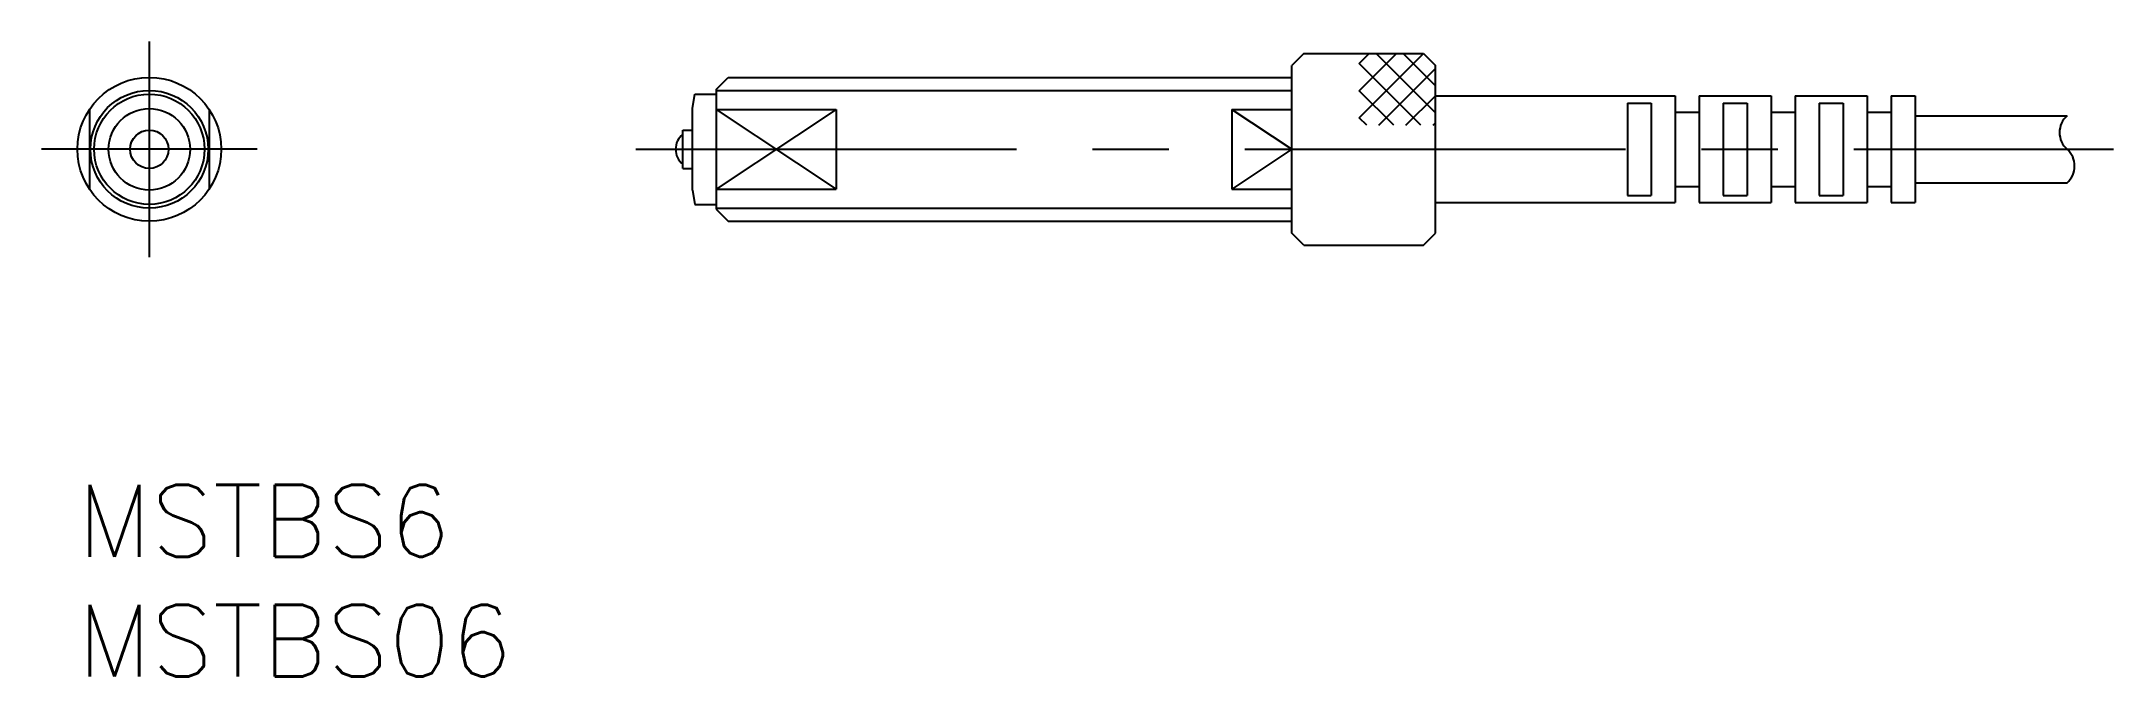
# Model space of a CAD drawing. Extents: x -1.5 to 84.9, y -8 to 18.5.
import ezdxf

# ---------------------------------------------------------------- set-up
doc = ezdxf.new("R2010")
doc.units = 0
doc.header["$LTSCALE"] = 0.5
doc.linetypes.add('CENTER', pattern=[50.8, 31.75, -6.35, 6.35, -6.35])
for name, color, linetype in [('MSM_CENTER', 1, 'CENTER'), ('MSM_CONTINUOUS', 7, 'CONTINUOUS'), ('MSM_NARROW', 5, 'CONTINUOUS'), ('MSM_PART_NUMBER', 7, 'CONTINUOUS')]:
    doc.layers.add(name, color=color, linetype=linetype)
doc.styles.get("Standard").update_dxf_attribs({"font": 'txt.shx', "height": 3, "bigfont": 'bigfont.shx'})

# ---------------------------------------------------------------- blocks, each defined once
blk = doc.blocks.new('*U2')
at = {"layer": 'MSM_PART_NUMBER'}
blk.add_text('MSTBS6', height=3, dxfattribs=at).set_placement((0, -3))
blk = doc.blocks.new('*U3')
at = {"layer": 'MSM_PART_NUMBER'}
blk.add_text('MSTBS06', height=3, dxfattribs=at).set_placement((0, -8))

msp = doc.modelspace()

# ---------------------------------------------------------------- linework, layer by layer
at = {"layer": 'MSM_CENTER'}
for p, q in [((3, 18.5), (3, 9.5)), ((7.5, 14), (-1.5, 14)), ((23.297, 14), (84.931, 14))]:
    msp.add_line(p, q, dxfattribs=at)
at = {"layer": 'MSM_CONTINUOUS'}
for p, q in [((51.15, 18), (50.65, 17.5)), ((50.65, 10.5), (50.65, 17.5)), ((51.15, 18), (56.15, 18)), ((56.15, 18), (56.65, 17.5)), ((56.65, 10.5), (56.65, 17.5)), ((26.65, 16.5), (27.15, 17)), ((26.65, 16.5), (26.65, 11.5)), ((27.15, 17), (50.65, 17)), ((0.5, 15.658), (0.5, 12.342)), ((5.5, 15.658), (5.5, 12.342)), ((25.65, 15.7), (25.756, 16.3)), ((25.65, 12.3), (25.65, 15.7)), ((25.756, 16.3), (26.65, 16.3)), ((26.65, 15.658), (31.65, 15.658)), ((31.65, 15.658), (31.65, 12.342)), ((48.15, 15.658), (48.15, 12.342)), ((48.15, 15.658), (50.65, 15.658)), ((56.65, 16.225), (66.65, 16.225)), ((64.65, 15.925), (64.65, 12.075)), ((64.65, 15.925), (65.65, 15.925)), ((65.65, 15.925), (65.65, 12.075)), ((66.65, 16.225), (66.65, 11.775)), ((67.65, 16.225), (67.65, 11.775)), ((67.65, 16.225), (70.65, 16.225)), ((68.65, 15.925), (68.65, 12.075)), ((68.65, 15.925), (69.65, 15.925)), ((69.65, 15.925), (69.65, 12.075)), ((70.65, 16.225), (70.65, 11.775)), ((71.65, 16.225), (71.65, 11.775)), ((71.65, 16.225), (74.65, 16.225)), ((72.65, 15.925), (72.65, 12.075)), ((72.65, 15.925), (73.65, 15.925)), ((73.65, 15.925), (73.65, 12.075)), ((74.65, 16.225), (74.65, 11.775)), ((75.65, 16.225), (75.65, 11.775)), ((75.65, 16.225), (76.65, 16.225)), ((76.65, 16.225), (76.65, 11.775)), ((25.25, 13.2), (25.25, 14.8)), ((25.25, 14.8), (25.65, 14.8)), ((66.65, 15.55), (67.65, 15.55)), ((70.65, 15.55), (71.65, 15.55)), ((74.65, 15.55), (75.65, 15.55)), ((76.65, 15.4), (82.993, 15.4)), ((25.25, 13.2), (25.65, 13.2)), ((25.65, 12.3), (25.756, 11.7)), ((26.65, 12.342), (31.65, 12.342)), ((48.15, 12.342), (50.65, 12.342)), ((66.65, 12.45), (67.65, 12.45)), ((70.65, 12.45), (71.65, 12.45)), ((74.65, 12.45), (75.65, 12.45)), ((76.65, 12.6), (82.992, 12.6)), ((25.756, 11.7), (26.65, 11.7)), ((26.65, 11.5), (27.15, 11)), ((56.65, 11.775), (66.65, 11.775)), ((64.65, 12.075), (65.65, 12.075)), ((67.65, 11.775), (70.65, 11.775)), ((68.65, 12.075), (69.65, 12.075)), ((71.65, 11.775), (74.65, 11.775)), ((72.65, 12.075), (73.65, 12.075)), ((75.65, 11.775), (76.65, 11.775)), ((27.15, 11), (50.65, 11)), ((51.15, 10), (50.65, 10.5)), ((56.15, 10), (56.65, 10.5)), ((51.15, 10), (56.15, 10))]:
    msp.add_line(p, q, dxfattribs=at)
for radius in [3, 2.3, 1.7, 0.8]:
    msp.add_circle((3, 14), radius, dxfattribs=at)
msp.add_arc((25.75, 14), 0.8, 128.68219, 231.31781, dxfattribs=at)
at = {"layer": 'MSM_NARROW'}
for p, q in [((53.463, 17.576), (53.887, 18)), ((53.463, 16.445), (55.019, 18)), ((53.463, 15.313), (56.15, 18)), ((56.039, 15), (53.463, 17.576)), ((56.65, 15.521), (54.171, 18)), ((54.281, 15), (56.65, 17.369)), ((56.65, 16.652), (55.302, 18)), ((26.65, 16.458), (50.65, 16.458)), ((54.908, 15), (53.463, 16.445)), ((26.65, 15.658), (31.65, 12.342)), ((31.65, 15.658), (26.65, 12.342)), ((48.15, 15.658), (50.65, 14)), ((55.413, 15), (56.65, 16.237)), ((53.777, 15), (53.463, 15.313)), ((56.544, 15), (56.65, 15.106)), ((50.65, 14), (48.15, 12.342)), ((26.65, 11.542), (50.65, 11.542))]:
    msp.add_line(p, q, dxfattribs=at)
msp.add_circle((3, 14), 2.458, dxfattribs=at)
for centre, start, end in [((83.61, 14.7), 131.40823, 228.58914), ((82.375, 13.3), 311.40832, 48.58913)]:
    msp.add_arc(centre, 0.933, start, end, dxfattribs=at)

# ---------------------------------------------------------------- block references
at = {"layer": 'MSM_CONTINUOUS'}
for name in ['*U2', '*U3']:
    msp.add_blockref(name, (0, 0), dxfattribs=at)

doc.saveas('drawing.dxf')
